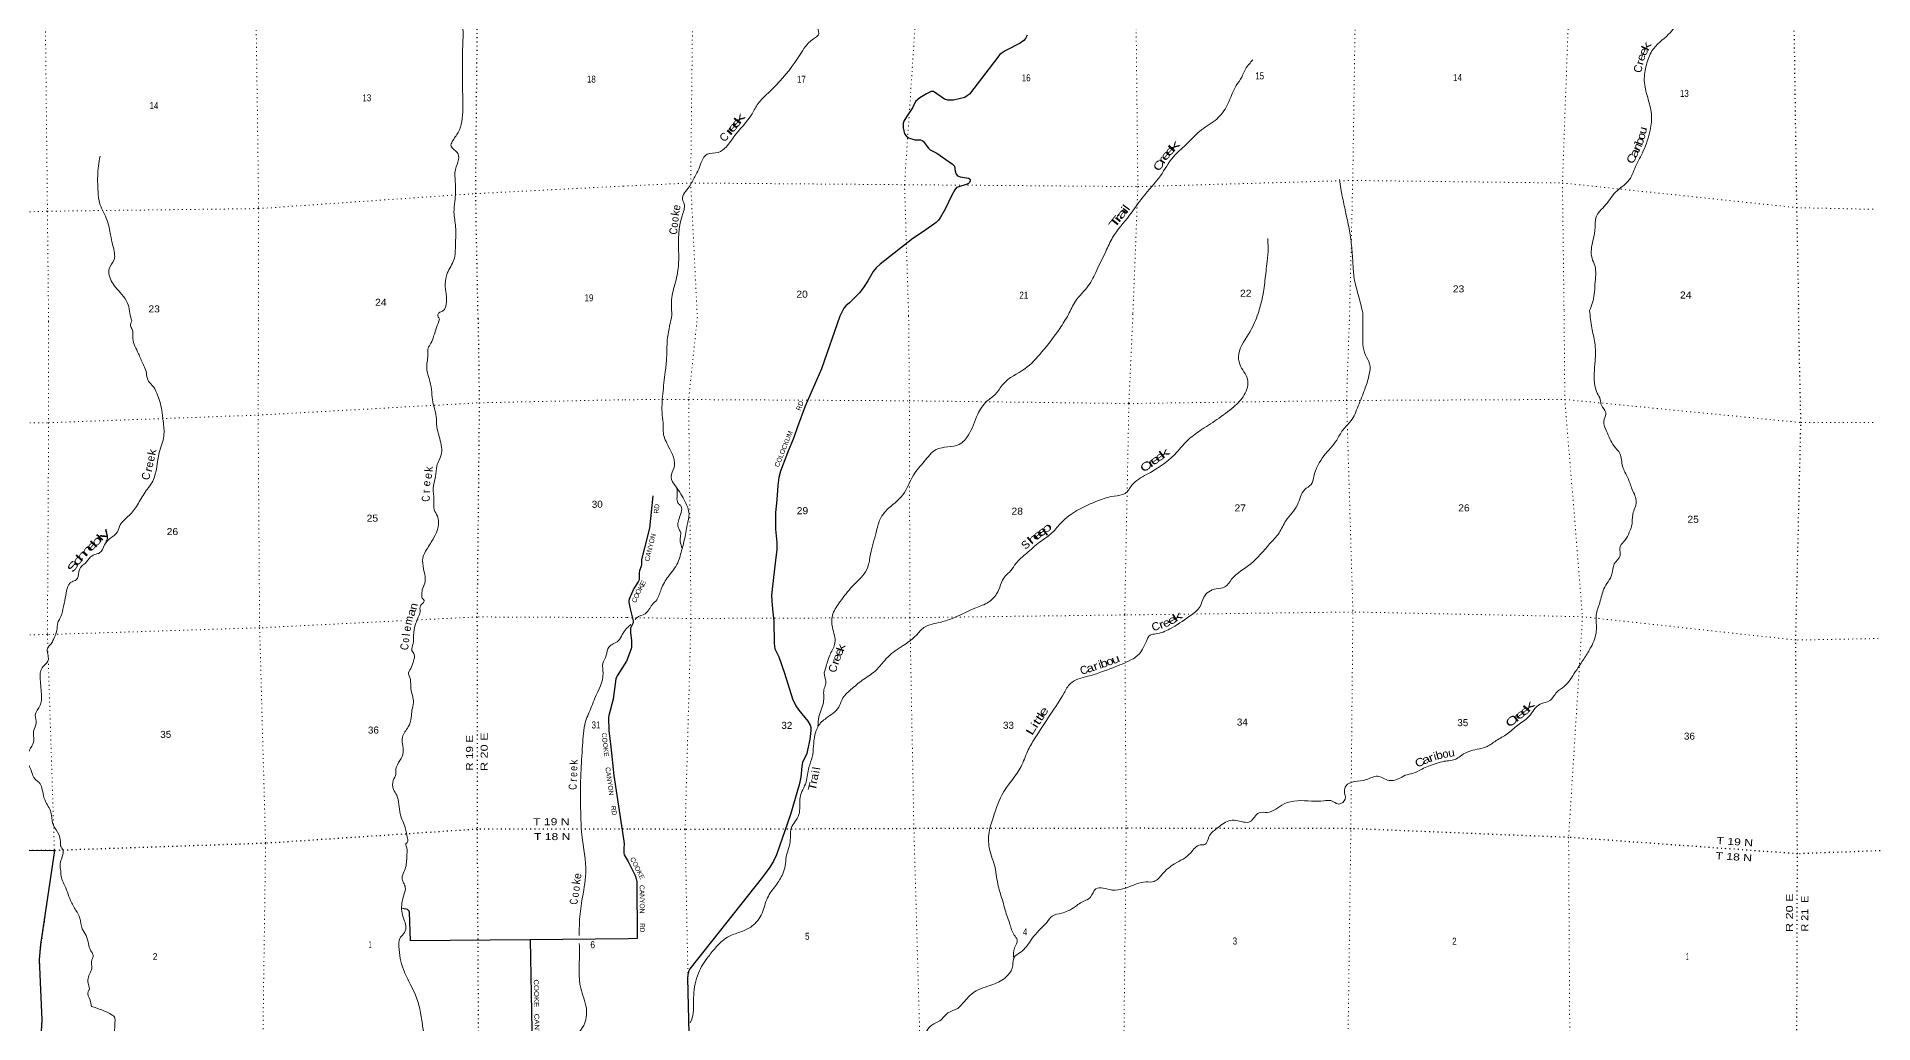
# Model space of a CAD drawing. Header units: feet. Extents: x -8 to 250644, y -192250 to 1368.
# Drawn here: x 141658 to 187549, y -154592 to -129947 of the extents above; entities that cross this region are included whole.
import ezdxf
from ezdxf.enums import TextEntityAlignment as Align

# ---------------------------------------------------------------- set-up
doc = ezdxf.new("R2010")
doc.units = ezdxf.units.FT
doc.header["$LTSCALE"] = 70
doc.linetypes.add('DOTTED', pattern=[1.5, 0.3, -1.2])
for name, color, linetype, lineweight in [('29', 7, 'Continuous', 25), ('39', 7, 'Continuous', 13), ('6', 7, 'DOTTED', 25), ('7', 7, 'DOTTED', 13)]:
    doc.layers.add(name, color=color, linetype=linetype, lineweight=lineweight)
doc.layers.add('30', color=7, linetype='Continuous')
doc.layers.add('41', color=7, linetype='Continuous')

msp = doc.modelspace()

# ---------------------------------------------------------------- linework, layer by layer
at = {"layer": '29'}
for points in [[(166406.45, -129905.23), (166367.53, -129994.25), (166323.05, -130044.32), (166229.46, -130107.03), (165856, -130300.25), (165778.15, -130350.32), (165724.43, -130394.02), (165561.46, -130598.15), (164963.48, -131378.11), (164919.11, -131418.53), (164849.61, -131463.04), (164709.83, -131502.53), (164566.04, -131529.8), (164427.04, -131529.8), (164339.17, -131503.22), (164065.46, -131316.33), (164010.02, -131312.82), (163891.52, -131373.86), (163720.9, -131474.17), (163670.85, -131513.11), (163620.29, -131566.72), (163545.17, -131721.98), (163388.38, -131950.18), (163328.9, -132052.78), (163309.44, -132102.85), (163305.99, -132220.03), (163342.81, -132375.47), (163378.94, -132425.54), (163440.1, -132470.05), (163596.47, -132519.32), (163740.35, -132525.68), (163779.27, -132536.81), (163805.09, -132557.99), (163938.48, -132733.84), (163985, -132776.05), (164145.63, -132852.89), (164459.61, -133069.63)], [(166406.45, -129905.23), (166367.53, -129994.25), (166323.05, -130044.32), (166229.46, -130107.03), (165856, -130300.25), (165778.15, -130350.32), (165724.43, -130394.02), (165561.46, -130598.15), (164963.48, -131378.11), (164919.11, -131418.53), (164849.61, -131463.04), (164709.83, -131502.53), (164566.04, -131529.8), (164427.04, -131529.8), (164339.17, -131503.22), (164065.46, -131316.33), (164010.02, -131312.82), (163891.52, -131373.86), (163720.9, -131474.17), (163670.85, -131513.11), (163620.29, -131566.72), (163545.17, -131721.98), (163388.38, -131950.18), (163328.9, -132052.78), (163309.44, -132102.85), (163305.99, -132220.03), (163342.81, -132375.47), (163378.94, -132425.54), (163440.1, -132470.05), (163596.47, -132519.32), (163740.35, -132525.68), (163779.27, -132536.81), (163805.09, -132557.99), (163938.48, -132733.84), (163985, -132776.05), (164145.63, -132852.89), (164459.61, -133069.63)], [(164459.61, -133069.63), (164542.41, -133129.34), (164590.56, -133179.19), (164611.42, -133305.62), (164628.59, -133376.92), (164662.26, -133419.79), (164728.68, -133449.25), (164788.74, -133459.05), (164941.18, -133484.07), (164962.2, -133496.54), (164978.88, -133510.45), (164985.65, -133544.02), (164964.98, -133588.34), (164942.74, -133610.59), (164908.07, -133628.98), (164675.85, -133702.39), (164644.17, -133717.3), (164598.01, -133771.94), (164521.16, -133903.06), (164361.16, -134253.85), (164232.44, -134472.96), (164187.96, -134528.59), (164134.92, -134585.03), (163817.82, -134810.37), (163548.47, -134985.13), (162733.98, -135630.19), (162632.51, -135722), (162560.08, -135810.13), (162425.36, -136044.19), (162318.36, -136214.38), (162220.93, -136341.05), (161964.15, -136598.11), (161879.11, -136667.81), (161826.76, -136729.71), (161726.17, -136930.39)], [(164459.61, -133069.63), (164542.41, -133129.34), (164590.56, -133179.19), (164611.42, -133305.62), (164628.59, -133376.92), (164662.26, -133419.79), (164728.68, -133449.25), (164788.74, -133459.05), (164941.18, -133484.07), (164962.2, -133496.54), (164978.88, -133510.45), (164985.65, -133544.02), (164964.98, -133588.34), (164942.74, -133610.59), (164908.07, -133628.98), (164675.85, -133702.39), (164644.17, -133717.3), (164598.01, -133771.94), (164521.16, -133903.06), (164361.16, -134253.85), (164232.44, -134472.96), (164187.96, -134528.59), (164134.92, -134585.03), (163817.82, -134810.37), (163548.47, -134985.13), (162733.98, -135630.19), (162632.51, -135722), (162560.08, -135810.13), (162425.36, -136044.19), (162318.36, -136214.38), (162220.93, -136341.05), (161964.15, -136598.11), (161879.11, -136667.81), (161826.76, -136729.71), (161726.17, -136930.39)], [(161726.17, -136930.39), (161267.49, -138241.85), (160859.04, -139180.27), (160667.02, -139695.59), (160574.04, -139959.26), (160415.5, -140343.83), (160243.26, -140800.79), (160205.04, -140959.4), (160172.68, -141156.7), (160152.19, -141520.34), (160115.45, -141829.84), (160117.51, -142091.61), (160115.22, -142251.59), (160150.65, -142582.75), (160148.77, -142760.94), (160108.76, -143095.13), (160043.12, -143673.93), (160022.05, -143901), (160026.87, -144037.03), (160043.54, -144250.32), (160076.83, -144549.35), (160083.15, -145106.7), (160099.74, -145238.06), (160200.68, -145440.27), (160344.52, -145845.06), (160543.4, -146486.48), (160627.03, -146664.28), (160700.75, -146772.69), (160922.09, -147042.44), (160983.36, -147145.94), (160998.98, -147201.01), (161001.14, -147274.91), (160974.06, -147500.01), (160920.85, -147771.48), (160897.45, -147849.94), (160795.82, -148077.99), (160776.67, -148165.99), (160747.8, -148443.32), (160712.57, -148634.33), (160495.49, -149378.76), (160139.38, -150387.14), (160064.4, -150542.61), (159976.5, -150689.4), (159793.38, -150941.58), (157979.27, -153232.3), (157956.1, -153282.45), (157934.22, -153338.74), (157927.96, -153391.91), (157922.2, -153465.62), (158217.33, -165914.72)], [(157050.43, -141416.29), (156966.06, -142222.07), (156840.68, -142719.25), (156774.59, -142975.62), (156769.43, -143015.11), (156772.56, -143131.78), (156764.95, -143173.71), (156717.84, -143294.03), (156708.51, -143342.96), (156709.73, -143496.84), (156702.27, -143527.67), (156685.41, -143565.79), (156578.11, -143733.83), (156465.5, -143998.79), (156455.37, -144037.32), (156453.25, -144076.46), (156484.86, -144240.67), (156561.76, -144535.22), (156563.79, -144567.67), (156560.32, -144593.03), (156505.32, -144704.05), (156498.94, -144719.78), (156493.86, -144761.35), (156494.56, -144834.63), (156520.55, -145039.04), (156516.03, -145193.63), (156508.05, -145242.01), (156398.19, -145543.25)], [(156398.19, -145543.25), (156161.07, -145913.33), (156145.41, -145946.63), (156130.78, -145986.7), (156062.39, -146498.98), (155953.58, -146904.5), (155945.77, -146961.42), (155956.82, -147277.4), (156002.2, -147683.25), (156074.66, -148407.02), (156326.3, -150042.17), (156334.33, -150117.97), (156328.89, -150222.16), (156325.27, -150338.18), (156339.22, -150385.34), (156432.63, -150550.59)], [(126117.35, -148986.64), (130238.97, -148950.83), (130323.93, -148943.45), (130620.12, -148902.36), (130649.09, -148906.75), (130676.5, -148924.38), (130800.73, -149025.7), (131099.87, -149272.62), (131148.3, -149304.43), (131362.61, -149411.66), (131391.05, -149443.52), (131411.6, -149491.51), (131439.27, -149587.39), (131597.57, -150226.14), (131605.6, -150240.8), (131632.81, -150265.32), (131668.05, -150281.97), (131702.31, -150291.77), (131749.94, -150294.28), (133455.86, -150268.74), (135148.24, -150238.39), (136739.81, -150242.32), (142099.09, -150276.85)], [(142099.09, -150276.85), (141753.28, -152624.43), (141718.03, -152996.64), (141782.65, -154503.07), (141727.83, -155486.47), (141899.05, -160872.66), (141796.41, -166360.89)], [(156432.63, -150550.59), (156608.85, -150900.44), (156639.84, -150981.44), (156652.38, -151054.47), (156660.11, -152474.11), (156445.9, -152479.32)], [(156445.9, -152479.32), (153981.79, -152506.87), (150996.58, -152535.82), (150974.2, -151817.87), (150963.41, -151789.32), (150951.67, -151775.61), (150941.88, -151763.86), (150921.93, -151754.06), (150793.71, -151728.52)], [(153991.8, -152506.77), (154036.7, -155206.79), (154080.37, -160578.87), (154132.18, -165988.78)]]:
    msp.add_lwpolyline(points, dxfattribs=at)
at = {"layer": '39'}
for points in [[(175460.76, -109244.65), (175468.59, -109434.59), (175436.18, -109618.26), (175479.28, -109704.45), (175702.8, -109925.8), (175880.38, -110181.88), (175918.21, -110552.19), (175834.19, -111014.41), (175790.77, -111512.48), (175817.39, -111971.56), (175862.88, -112507.01), (175641.23, -112888.02), (175144.59, -113545.84), (174886.38, -114098.48), (174789.88, -114518.51), (174645.32, -115168.71), (174497.48, -115690.01), (174303.19, -116193.64), (174032.31, -116478.46), (173800.34, -116833.39), (173563.97, -117355.58), (173331.29, -117637.99), (172755.32, -118002.47), (172366.88, -118201.85), (172184.53, -118485.76), (171888.9, -118710.39), (171472.22, -118901.99), (170839.02, -119176.39), (170290.07, -119423.74), (169398.65, -119632.27), (168794.88, -119624.31), (168258.85, -119752.66), (167873.94, -119901.64), (167641.55, -120006.75), (167500.95, -120034.38), (167180.34, -120172.62), (166642.38, -120309.05), (166172.11, -120577.76), (165810.72, -121073.03), (165464.38, -121666.86), (165406.69, -122146.94), (165426.32, -122507.37), (165431.7, -122851.83), (165427.22, -123422.03), (165366.28, -123775.22), (165317.43, -124130.3), (165305.42, -124341.97), (165031.67, -124951.17), (164658.32, -125664.14), (164420.41, -126029.21), (164025.66, -126405.95), (163758.39, -126648.41), (163115.42, -127158.63), (163061.6, -127211.56), (163001.28, -127421.7), (162720.86, -127761.01), (162428.14, -128076.26), (162244.35, -128213.12), (162005.75, -128507.68), (161769.78, -128864.67), (161605.36, -129130.26), (161428.87, -129190.49), (161345.87, -129346.46), (161226.59, -129494.75), (161247.52, -129577.14), (161182.06, -129674.51), (161198, -129863.73), (161042.55, -130018.43), (160734.29, -130390.25), (160136.09, -131157.89), (159934.76, -131353.35), (159683.78, -131615.8), (159533.36, -131873.2), (159058.27, -132470.35), (158683.54, -132836.81), (158412.32, -132881.88), (158273.17, -133056.56), (158198.64, -133254.76), (158099.87, -133443.13), (157963.47, -133694.34), (157795.52, -134010.34), (157834.87, -134124.77), (157785.5, -134425.47), (157697.57, -135310.81), (157687.6, -135731.98), (157587.49, -136194.36), (157515.35, -136624.01), (157519.92, -136713.12), (157523.33, -136961.43)], [(152260.41, -116219.09), (152213.14, -116598.58), (152054.68, -117042.98), (151867.98, -117481.51), (151770.68, -117713.91), (151714.47, -118077.01), (151585.87, -118462.77), (151335.84, -118758.65), (151136.15, -119048.15), (150835.94, -119374.6), (150647.07, -119786.95), (150549.54, -120642.04), (150520.75, -121206.47), (150492.44, -121519.01), (150542.75, -121841.11), (150668.31, -122277.56), (150793.62, -122673.71), (150783.06, -122923.66), (150767.62, -123034.6), (150768.81, -123230.06), (150752.12, -123465.95), (150775.73, -124034.07), (150716.1, -124167.47), (150758.93, -124251.82), (150824.5, -124432.75), (150695.25, -124711.7), (150624.42, -124990.27), (150612.26, -125308.75), (150651.59, -125479.77), (150632.63, -125675.37), (150754.45, -125829.73), (150824.72, -126119.44), (150966.54, -126249.48), (151009.88, -126418.47), (151165.64, -126522.21), (151210.97, -126687.16), (151287.99, -127093.71), (151369.07, -127175.79), (151432.93, -127405.09), (151581.71, -127686.22), (151748.01, -127866.48), (151894.4, -128085.15), (151997.75, -128513.69), (152090.53, -128861.7), (152248.97, -129404.74), (152301, -129676.44), (152298.51, -130258.84), (152298.6, -130933.92), (152300.96, -131320.81), (152303.61, -131756.07), (152188.31, -132339.23), (152042.61, -132563.88), (152011.11, -132685), (152167.16, -132835.1), (152198.46, -133012.22), (152121.42, -133262.62), (152119.58, -133621.33), (152104.12, -134060.74), (152083.59, -134326.88), (152126.13, -134695.37), (152120.8, -135142.78), (152082.81, -135519.87), (151917.62, -135851.46), (151864.9, -136125.87), (151888.14, -136633.54), (151816.55, -136787.17), (151730.19, -136832.08), (151680.16, -136886.82), (151723.18, -137003.35)], [(180461, -136790.24), (180577.85, -136381.44), (180593.51, -136131.45), (180590.95, -135664.07), (180520.73, -135479.44), (180546.44, -135021.84), (180599.7, -134707.01), (180617.52, -134471.11), (180857.87, -134150.34), (181146.15, -133792.82), (181419.56, -133560.36), (181609.12, -133189.74), (181802.5, -132798.94), (181972.53, -132283.46), (182004.78, -131878.18), (181912.23, -131468.13), (181827.57, -131041.88), (181880.04, -130646.46), (182019.53, -130300.53), (182434.03, -129885.32), (182662.01, -129534.46), (182697.58, -129262.11), (182739.88, -128854.71), (182724.28, -128494.24), (182572.84, -127824.89), (182480.09, -127394.69), (182459.74, -127165.23), (182372.75, -126912.26), (182439.9, -126577.14), (182463.97, -126363.34)], [(167439.32, -136889.21), (167614.28, -136553.67), (167934.52, -136171.65), (168144.02, -135782.7), (168372.81, -135308.93), (168542.5, -134964.71), (168963.66, -134408.4), (169297.28, -133953.71), (169736.79, -133421.39), (170060.15, -132946.66), (170377.12, -132641.23), (170713.97, -132311.42), (171101.68, -132037.51), (171378.19, -131710.33), (171630.44, -131165.81), (171767.22, -130954.89), (171859.86, -130756.51), (171955.22, -130630.63), (172042.73, -130524.97)], [(144034.43, -137047.96), (143986.03, -136853.53), (143942.43, -136642.23), (143657.93, -136241.09), (143468.53, -135905.83), (143467.55, -135746.63), (143589.07, -135520.12), (143560.72, -135167.66), (143502.67, -134898.01), (143417.85, -134533.83), (143238.07, -134125.95), (143189.79, -133807.88), (143181.47, -133435.13), (143202.03, -133173.02), (143240.85, -132930.94)], [(174795.94, -136841.73), (174669.53, -136360.98), (174570.73, -135928.83), (174545.18, -135580.55), (174510.88, -135159.83), (174450.44, -134741.39), (174361.82, -134321.22), (174279.48, -133927.18), (174243.52, -133748.24), (174209.02, -133512.87)], [(172179.12, -136860.13), (172278.21, -136494.12), (172348.2, -136038.08), (172401.92, -135564.08), (172426.76, -135223.35), (172416.38, -134985.72)], [(144034.43, -137047.96), (144002.28, -137168.98), (144041.26, -137259.37), (144059.02, -137484.95), (144200.95, -137864.78), (144313.8, -138127.93), (144385.56, -138286.6), (144431.59, -138516), (144537.45, -138648.21), (144657.95, -138852.87), (144782.05, -139277.16), (144816.28, -139548.97), (144833.09, -139923.69), (144721.02, -140331.63), (144558.7, -141046.28), (144339.08, -141366.36), (144149.67, -141680.16), (143937.65, -141935.69), (143745.46, -142142.7), (143672.06, -142316.57), (143511.72, -142464.9), (143353.6, -142639.41), (143225.95, -142843.92), (143141.42, -142872.77), (143004.74, -142944.34), (142864.68, -143106.62), (142776.44, -143179.84), (142708.85, -143319.4), (142645.68, -143513.35), (142541.12, -143562.51), (142372.51, -143962.81), (142312.03, -144249.44), (142237.05, -144483.79), (142185.27, -144578.9), (142162.51, -144780.6), (142073.32, -145002.96), (142017.63, -145114.22), (141931.62, -145217.65), (141941.91, -145525.92), (141886.04, -145613), (141793.95, -145712.44), (141745.6, -146003.01), (141776.78, -146411.88), (141744.19, -146649.94), (141622.9, -146896.72), (141646.52, -147096.06), (141587.24, -147269.82), (141577.27, -147566.15), (141475.81, -147766.43), (141426.26, -147889.74), (141448.04, -148113.28), (141526.05, -148300.11), (141616.23, -148496.93), (141717.69, -148578.8), (141787.3, -148719.34), (141824.91, -148900.44), (141903.04, -149103.4), (141984.77, -149247.88), (142024.17, -149396.72), (142074.37, -149644.22), (142209.21, -149879), (142248.76, -150047.99), (142255.59, -150156.76), (142314.93, -150273.2), (142274.15, -150493.18), (142240.91, -150640.55), (142258.07, -150783.51), (142275.46, -150956.7), (142339.08, -151107.36), (142505.5, -151525.29), (142636.41, -151774.21), (142734.62, -151964.92), (142797.05, -152230.47), (142891.09, -152403.08), (142951.1, -152612.22), (143000.6, -152763), (143053.69, -152851.27), (143066.38, -152931.79), (143032.63, -153008.62), (143032.13, -153220.24), (142972.65, -153365.79), (142958.66, -153664.16), (142973.31, -153738.62), (142941.47, -153799.32), (142989.42, -154014.59), (143022.82, -154171.54)], [(151723.18, -137003.35), (151648.9, -137214.08), (151575.8, -137430.27), (151508.47, -137606.11), (151436.73, -137729.59), (151429.58, -137858.62), (151418.68, -138025.98), (151401.72, -138193.38), (151464.34, -138485.12), (151522.83, -138762.8), (151546.86, -139018.56), (151638.6, -139433.02), (151656.57, -139686.82), (151712.81, -139934.28), (151772.31, -140353.02), (151710.99, -140522.77), (151655.57, -140672.32), (151625.19, -140936.55), (151560.73, -141231.28), (151582.81, -141497.13), (151590.79, -141765.11), (151668.58, -141921.72), (151583.68, -142460.45), (151404.18, -142749.99), (151308.88, -142964.33), (151325.05, -143248.37), (151353.8, -143600.83), (151292.45, -143766.55), (151279.26, -143895.63), (151304.14, -143990.16), (151338.72, -144028.2), (151306.94, -144098.97), (151244.85, -144161.91), (151237.85, -144311.1), (151192.45, -144450.5), (151130.99, -144600.1), (151072.69, -144910.9), (151061.98, -145104.45), (151035.02, -145284.01), (151090.16, -145376.3), (151069.24, -145553.81), (151001.91, -145729.65), (150948.45, -145871.12), (150981.34, -145955.52), (151003.07, -146173.01), (151045.1, -146406.47), (151072.57, -146579.58), (151033.6, -146771.33), (151016.76, -146954.85), (150941.78, -147189.19), (150794.31, -147444.23), (150793.53, -147615.54), (150817.21, -147822.94), (150731.95, -148031.16), (150632.57, -148239.49), (150631.5, -148370.49), (150568.04, -148524.14), (150575.73, -148751.81), (150653.43, -148896.32), (150739.5, -149363.23), (150867.09, -149712.93), (150921.43, -149974.51), (150926.07, -150059.12), (150884.1, -150113.85), (150907.05, -150220.49), (150908.14, -150371.63), (150876.19, -150698.35), (150791.6, -150999.27), (150822.47, -151083.68), (150867.66, -151196.2), (150822.84, -151416.21), (150778.04, -151640.25), (150785.54, -151841.72), (150851.53, -152040.74), (150884.92, -152195.67), (150821.55, -152361.4), (150731.58, -152474.94), (150706.82, -152678.67), (150819.84, -153246.14), (151000.15, -153631.72), (151112.81, -153868.68), (151293.72, -154619.03), (151325.2, -154788.08), (151439.73, -155004.87), (151475.68, -155234.34), (151594.71, -155515.59), (151727.37, -156008.34), (151775.4, -156235.71), (151680.08, -156446.02), (151566.31, -156618.18), (151513.03, -156783.84), (151410.18, -157070.79), (151266.51, -157291.54), (151034.72, -157603.65), (150849.81, -157981.91), (150778.6, -158179.95), (150700.74, -158293.39)], [(157523.33, -136961.43), (157414.16, -137531.22), (157397.02, -137964.6), (157364.05, -138315.72), (157301.02, -138868.86), (157288.05, -139404.87), (157311.38, -139652.13), (157315.47, -139847.42), (157447.66, -140189.15), (157585.66, -140712.04), (157509.84, -140943.18), (157627.87, -141186.51), (157861.68, -141566.47), (157958.64, -141862.59), (157914.02, -142139.43), (157839.39, -142523.61), (157747.87, -142871.89), (157675.79, -143088.86), (157440.94, -143429.97), (157262.03, -143745.77), (157150.64, -144011.87), (157036.35, -144139.06), (156859.53, -144362.18), (156649.86, -144461.08), (156608, -144505.64)], [(172179.12, -136860.13), (171977.47, -137312.95), (171696.66, -137866.46), (171718.31, -138129.87), (171913.7, -138504.57), (171831.18, -138896.97), (171569.11, -139190.29), (171148.31, -139511), (170728.6, -139787.37), (170405.18, -140039.63), (170093.74, -140382.29), (169392.39, -140883.9), (169022.9, -141151.2), (168855.78, -141355.99), (168576.9, -141424.07), (168192.03, -141534.58), (167648.77, -141785.26), (167263.75, -142081.07), (167035.11, -142333.43), (166715.51, -142575.55), (166394.57, -142849.92), (166123.69, -143107.17), (165998.31, -143282.92), (165858.1, -143424.73), (165641.49, -143866.17), (165438.17, -144075.73), (165124.44, -144212.99), (164571.1, -144463.87), (164254.68, -144568.97), (163826.01, -144706.55), (163634.49, -144901.76), (163352.85, -145127), (162973.33, -145396.52), (162805.66, -145575.14), (162604.57, -145794.72), (162284.72, -146024.76), (162001.23, -146258.09), (161780.49, -146502.23), (161697.86, -146697.26), (161384.94, -146969.45), (161181.54, -147174.98), (161103.36, -147390.06), (161066.89, -147670.76), (161036.26, -147941.26), (160953.01, -148202.77), (160881.99, -148566.74), (160732.78, -148952.44), (160714.33, -149323.41), (160629.86, -149526.53), (160526.1, -149675.66), (160483.72, -150059.19), (160386.75, -150435.78), (160363.21, -150659.82), (160300.87, -150860.48), (160125.4, -151148.02), (159918.14, -151458.35), (159780.98, -151841.79), (159529.67, -152167.12), (159268.31, -152301.32), (158966.25, -152418.21), (158644.97, -152676.47), (158440.52, -152928.34), (158190.99, -153338.23), (158073.62, -153896.5), (158060.56, -154331.8), (157989.02, -154574.94), (157985.94, -154579.57)], [(167439.32, -136889.21), (167222.7, -137233.97), (166767.28, -137827.28), (166350.43, -138240.55), (165803.91, -138624.22), (165615.54, -138873.76), (165401.51, -139053.31), (165170.4, -139380.25), (164941.24, -139896.47), (164710.21, -140130.75), (164134.1, -140257.22), (163833.91, -140559.37), (163564.75, -140899.15), (163302.79, -141389.85), (162893.46, -141776.79), (162727.02, -142013.8), (162634.87, -142331.87), (162490.87, -142870.54), (162421.11, -143198.23), (162294.56, -143414.29), (162034, -143683.41), (161737.26, -144053.97), (161554.15, -144361.8), (161541.25, -144708.49), (161603.73, -145091.92), (161488.39, -145362.13), (161381.97, -145672.44), (161338.27, -145896.89), (161376.88, -146103.56), (161337.12, -146227.22), (161321.4, -146535.7), (161200.83, -146940.96), (161179.49, -147174.55)], [(174795.94, -136841.73), (174791.36, -137348.63), (174861.46, -137903.1), (174962.69, -138114.55), (174946.8, -138414.97), (174841.05, -138757.49), (174678.31, -139171.66), (174494.58, -139545.97), (174291.64, -139773.65), (174141.61, -140024.42), (173823.16, -140417.57), (173569.77, -140932.27), (173499.36, -141133.09), (173342.69, -141259.12), (173159.17, -141643.5), (172871.04, -142040.06), (172699.94, -142343.63), (172465.72, -142618.26), (171998.15, -143113.12), (171516.26, -143501.53), (171348.84, -143692.23), (171125.98, -143739.03), (170817.84, -143950.71), (170725.81, -144178.15), (170462.78, -144425.17), (169975.33, -144741.18), (169618.98, -144865.21), (169478.51, -144898.26), (169384.79, -145045.18), (169166.45, -145404.08), (169013.35, -145507.88), (168545.71, -145710.7), (167923.04, -145924.71), (167487.19, -146104.74), (167328.81, -146341.58), (166987.06, -146874.17), (166590.56, -147488.44), (166415.64, -147802.16), (166254.16, -148180.05), (165825.58, -148803.02), (165554.94, -149457.04), (165446.72, -149874.13), (165468.59, -150244.28), (165603.27, -150704.8), (165683.47, -151164.4), (165796.22, -151540.77), (165857.43, -151767.12), (165975.76, -152121.22), (166084.26, -152390.93), (166155.24, -152506.31), (166088.95, -152711.08), (166069.56, -152970.97)], [(180461, -136790.24), (180513.8, -137220.7), (180590.18, -137593.78), (180597.73, -138050.83), (180594.56, -138669.22), (180650.76, -138849.35), (180726.79, -139012.96), (180755.99, -139155.37), (180862.5, -139330.46), (180814.82, -139557), (180884.51, -139803.33), (181073.73, -140172.1), (181216.82, -140360.54), (181286.14, -140685.42), (181415.05, -140966.8), (181525.98, -141256.6), (181627.34, -141570.76), (181540.9, -141872.61), (181511.03, -142179.36), (181451.62, -142327.59), (181342.92, -142529.19), (181228.83, -142666.44), (181219.18, -142783.45), (181223.77, -142906.22), (181076.98, -143118.66), (181019.72, -143369.56), (180922.94, -143562.86), (180819.77, -143740.18), (180715.99, -144080.65), (180627.79, -144394.62), (180628.21, -144799.44), (180497.26, -145190.81), (180335.61, -145463.97), (180247.72, -145600.7), (180100.97, -145815.15), (179826.28, -146179.22), (179641.72, -146321.93), (179466.62, -146530.91), (179224.45, -146618.39), (178936.65, -146934.39), (178666.77, -147143.27), (178401.17, -147364.16), (178128.39, -147530.81), (177897.56, -147678.48), (177646.94, -147748.01), (177266.82, -147892.66), (177135.67, -147985.95), (176824.42, -148048.64), (176622.6, -148104.48), (176431.69, -148169.38), (176273.08, -148242.52), (176050.27, -148348.3), (175853.7, -148398.61), (175676.11, -148488.81), (175449.01, -148525.63), (175160.5, -148422.71), (174877.92, -148506.98), (174371.1, -148668.3), (174333.49, -148797.96), (174353.7, -148992.92), (174190.9, -149115.04), (173993.52, -149030.42), (173818.23, -149038), (173513.82, -149042.15), (172825.66, -149114.49), (172406.57, -149324.38), (172201.09, -149334.58), (171979.8, -149552.55), (171620.28, -149525.59), (171447.09, -149537.15), (171138.58, -149730.71), (170949.24, -149933.94), (170842.38, -150127.44), (170731.64, -150135.73), (170493.76, -150331.88), (170301.48, -150490.86), (170092.19, -150607.88), (169783.01, -150865.91), (169579.18, -151051.3), (169377.78, -151063.43), (169140.85, -151112.54), (168532.99, -151263.82), (168306.09, -151214.03), (168123.03, -151235.86), (167990.18, -151439.96), (167741.13, -151583.98), (167612, -151677.22), (167422.74, -151787.8), (167266.61, -151843.33), (167028.17, -151916.64), (166906.32, -152068.15)], [(157655.56, -141231.98), (157658.92, -141417.5), (157665.82, -141554.32), (157705.55, -141621.99), (157759.14, -141677.3), (157760.46, -141836.39), (157701.56, -142008.78), (157678.14, -142142.19), (157712.88, -142260.31), (157748.79, -142338.14), (157735.62, -142479.39), (157737.22, -142555.89), (157786.63, -142729.11)], [(155212.83, -152398.93), (155220.58, -152062.2), (155280.11, -151527.86), (155378.97, -150839.31), (155282.11, -149891.76), (155248.26, -149119.89), (155254.5, -148347.82), (155295.23, -147657.57), (155374.46, -147053.13), (155522.97, -146678.33), (155606.14, -146467.89), (155809.58, -145848.8), (155804.4, -145608.81), (155889.57, -145398.36), (155952.72, -145194.02), (156190.51, -145038.78), (156287.98, -144884.26), (156390.21, -144734.88)], [(156507.14, -144620.62), (156476.39, -144651.91), (156390.21, -144734.88)], [(166906.32, -152068.15), (166525.84, -152484.71), (166234.47, -152822.93), (166081.79, -152946.87), (166045.73, -153151.02), (165925.73, -153391.12), (165599.5, -153605.17), (165131.36, -153783.83), (164838.38, -154045.55), (164670.63, -154220.15), (164423, -154335.94), (164227.41, -154529.22), (164023.99, -154638.07), (163808.88, -154958.64), (163526.85, -155453.77), (163312.41, -155709.88), (163005.11, -155961.82), (162773.62, -156173.95), (162632.41, -156364.12), (162509.92, -156485.44), (162295.05, -156721.41), (162277.14, -156925.19), (162295.76, -157140.32), (162143.49, -157572.41), (162053.01, -157777.66), (161876.4, -158010.85), (161839.77, -158380.17), (161780.12, -158612.99), (161682.55, -158961.39), (161469.54, -159189.27), (161437.14, -159471.9), (161517.46, -159744.19), (161467.67, -159870.07), (161222.6, -160011.99), (160976.57, -160204.28), (160942.69, -160319.77), (160850.24, -160527.08), (160604.85, -160846.25), (160481.72, -161322.05), (160336.6, -161421.67), (160349.65, -161755.74), (160407.52, -162304.42), (160450.89, -162641.91), (160404.98, -162953.01), (160361.17, -163364.77), (160216.65, -163589.25), (159887.42, -164141.73), (159830.32, -164304.02), (159752.86, -164553.32), (159629.3, -164815.64), (159475, -165151.09), (159326.09, -165262.86), (159078.39, -165567.98), (158995.52, -165839.47)], [(154531.08, -158222.12), (154510.06, -158024.21), (154604.06, -157569.7), (154616.75, -157295.62), (154679.99, -157109.28), (154612.73, -156475.6), (154704.35, -156353.11), (154689.87, -156263.18), (154810.84, -155994.54), (154967.35, -155613.71), (155060.82, -155461.21), (155056.54, -154997.21), (155243.87, -154770.22), (155391.52, -154219.43), (155250.72, -153714.13), (155220.54, -152872.24), (155215.51, -152596.43)], [(143022.82, -154171.54), (143546.9, -154387.25), (143601.72, -154435.21), (143614.36, -154509.68), (143588.5, -154851.77)]]:
    msp.add_spline(points, degree=3, dxfattribs=at)
at = {"layer": '6'}
for points in [[(185409.4, -90929.13), (185439.98, -91791.73), (185452.85, -97013.14), (185372.69, -102189.7), (185541.09, -107472.51), (185518.73, -112797.56), (185484.58, -118150.94), (185547.34, -123537.58), (185553.07, -128854.29), (185631.61, -134208.53), (185680.48, -136747.33)], [(152686.31, -136992.91), (152626.76, -133867.83), (152676.83, -128537.37), (152666.81, -123263.75), (152635.8, -118512.19)], [(185500.15, -182553.18), (185521.45, -182001.42), (185600, -176702.76), (185642.48, -171414.9), (185534.58, -166168.36), (185579.74, -160815.99), (185637.89, -155602.34), (185653.08, -150359.34), (185611.77, -145018.8), (185739.95, -139586.2), (185680.48, -136747.33)], [(152686.31, -136992.91), (152715.51, -139092.37), (152659.11, -144441.45), (152662.9, -149745.74), (152692.07, -155213.08), (152787.57, -160645.65), (152836.74, -164851.98)], [(156427.07, -149743.51), (152662.9, -149745.74), (147375.56, -150097.99), (142099.09, -150276.85), (136742.4, -150242.68), (135757.79, -150231.97), (131418.66, -150300.98), (126143.38, -150364.95), (125143.91, -150377.58)], [(187718.25, -150283.58), (185653.08, -150359.34), (179935.51, -149949.41), (174494.2, -149731.26), (168881.82, -149722.02), (163576.35, -149730.73), (157859.7, -149749.78), (156427.07, -149743.51)]]:
    msp.add_lwpolyline(points, dxfattribs=at)
at = {"layer": '7'}
for points in [[(180110.66, -97519.52), (180074.48, -102207.36), (179977.41, -107506.98), (180102.37, -112874.85), (179987.85, -118241.14), (179998.07, -122987.64), (179975.43, -128284.49), (179781.95, -133601.21), (179821.46, -136794.45)], [(158145.29, -118340.56), (158099.68, -122934.51), (158059, -128237.59), (157998.79, -133601.3), (158165.4, -136955.44)], [(163757.53, -118333.8), (163625.27, -122914.54), (163697.99, -128291), (163341.86, -133643.62), (163444.73, -136918.09)], [(169061.93, -118330.18), (169120.1, -122836.45), (169114.84, -128264.07), (169171.96, -133691.06), (169049.37, -136877.1)], [(174486.51, -118270.94), (174586.54, -122941.98), (174623.86, -128195.91), (174541.29, -133537.69), (174464.11, -136836.19)], [(141901.26, -118428.65), (141795.15, -123819.94), (141869.57, -129083.06), (141925.62, -134306), (141953.74, -137062.47)], [(147268.54, -118471.43), (147131.12, -123685.59), (147133.61, -129045.92), (147203.54, -134232.49), (147203.01, -137029.07)], [(156316.58, -133679.09), (157998.79, -133601.3), (163341.86, -133643.62), (169171.96, -133691.06), (174541.29, -133537.69), (179781.95, -133601.21), (185631.69, -134216.59), (187585.99, -134259.36)], [(125057.04, -134492.42), (126069.61, -134512.58), (131484.15, -134377.7), (136650.29, -134474.21), (141925.62, -134306), (147197.55, -134240.59), (152628.76, -133865.8), (156316.58, -133679.09)], [(141953.74, -137062.47), (141955.76, -139588.69), (141925.17, -144881.14), (142099.09, -150276.85), (141718.03, -152996.64), (141794.09, -154671.83)], [(147203.01, -137029.07), (147189.8, -139400.07), (147227.96, -144714.18), (147375.56, -150097.99), (147302.97, -155441.15), (147321.93, -160890.42), (147305.19, -162362.02)], [(158165.4, -136955.44), (157947.29, -139010.86), (158007.42, -144479.93), (157859.7, -149749.78), (157961.81, -155136.61), (158087.89, -160437.12), (158217.33, -165914.72), (158218.99, -171327.59), (158281.48, -176812.69), (158319.22, -182272.14), (158129.08, -182762.85)], [(163518.96, -171246.63), (163418.49, -165874.88), (163423, -162914.07), (163569.91, -160204.15), (163724.9, -154992.56), (163576.35, -149730.73), (163476, -144459.86), (163463.33, -139042.2), (163444.73, -136918.09)], [(169049.37, -136877.1), (168947.88, -139110.43), (168842.75, -144391.5), (168881.82, -149722.02), (168822.81, -155086.75), (168923.11, -160355.6), (168995.42, -165828.45), (169075.32, -171278.99), (169149.75, -176765.79), (169329.33, -182227.99), (169342.59, -182679.07)], [(174827.65, -182640.2), (174821.55, -182105.24), (174562.88, -176688.53), (174711.59, -171273.65), (174542.16, -165881.32), (174420.1, -160536.37), (174420.46, -155259.43), (174494.2, -149731.26), (174545.53, -144288.14), (174387.07, -139034.56), (174464.11, -136836.19)], [(179821.46, -136794.45), (179841.41, -139008.73), (180283.82, -144435.82), (179935.51, -149949.41), (179967.54, -155328.41), (179817.05, -160658.73), (180005.24, -165887.54), (180348.41, -171294.48), (180308.13, -176687.03), (180204.13, -182022.46), (180229.16, -182596.69)], [(125086.66, -139733.95), (126157.54, -139742.88), (131376.94, -139714.83), (136654.15, -139638.75), (141955.76, -139588.69), (147189.8, -139400.07), (152715.51, -139092.37), (156353.27, -139014.52)], [(156353.27, -139014.52), (157947.29, -139010.86), (163463.33, -139042.2), (168947.88, -139110.43), (174387.07, -139034.56), (179841.41, -139008.73), (185739.95, -139586.2), (187629.93, -139582.8)], [(150774.71, -144536.08), (147227.96, -144714.18), (141925.17, -144881.14), (136587.48, -144963.72), (131296.22, -145013.7)], [(156390.72, -144458.77), (152659.11, -144441.45), (151156.24, -144516.92)], [(169965.23, -144377.1), (168842.75, -144391.5), (163476, -144459.86), (158007.42, -144479.93), (156390.72, -144458.77)], [(187674.49, -144981.48), (185611.77, -145018.8), (180283.82, -144435.82), (174544.14, -144318.38), (170206.51, -144374.01)]]:
    msp.add_lwpolyline(points, dxfattribs=at)

# ---------------------------------------------------------------- texts
at = {"layer": '30'}
for s, rotation, p in [('RD', 69.563, (160740.39, -139298.22)), ('COLOCKUM', 68.347, (160198.98, -140711.64)), ('CANYON', 277.717, (155866.89, -148202.82))]:
    msp.add_text(s, height=120, rotation=rotation, dxfattribs=at).set_placement(p)
for s, rotation, width, p in [('RD', 84.023, 0.85, (157205.6, -141745.01)), ('K', 59.44, 1.3, (156806.9, -143724.89)), ('E', 62.141, 1.3, (156859.43, -143623.31)), ('C', 67.974, 1.05, (156651.55, -144043.12)), ('O', 66.974, 1.05, (156701.36, -143937.48)), ('CANYON', 270.312, 0.95, (156725.43, -151493.41)), ('RD', 270.312, 0.8, (156729.2, -152207.23))]:
    msp.add_text(s, height=120, rotation=rotation, dxfattribs=dict(at, width=width)).set_placement(p, align=Align.CENTER)
for s, rotation, p in [('CANYON', 75.846, (157043.72, -142719.54)), ('O', 67.974, (156744.87, -143827.67)), ('COOKE', 296.734, (156614.41, -150747.32))]:
    msp.add_text(s, height=120, rotation=rotation, dxfattribs=at).set_placement(p, align=Align.CENTER)
for s, rotation, width, p in [('COOKE', 276.38, 0.95, (155773.56, -147343.87)), ('RD', 278.749, 0.9, (156003.27, -149168.64)), ('COOKE   CANYON   RD', 270.953, 1.2, (154078.29, -153497.76))]:
    msp.add_text(s, height=120, rotation=rotation, dxfattribs=dict(at, width=width)).set_placement(p)
at = {"layer": '41'}
for s, rotation, width, p in [('e', 66.397, 1.3, (181897.46, -130357.4)), ('k', 63.982, 1.55, (181968.22, -130227.64)), ('r', 74.648, 1.2, (181808.51, -130617.08)), ('e', 71.89, 1.15, (181839.05, -130492.48)), ('e', 50.195, 1.8, (159127.07, -132265.1)), ('e', 50.195, 1.8, (159211.27, -132161.78)), ('k', 51.534, 2, (159294.52, -132055.18)), ('r', 48.361, 2.1, (159047.83, -132365.12)), ('k', 46.611, 2.2, (170146.47, -132751.09)), ('i', 66.622, 1.1, (181763.96, -132686.49)), ('b', 70.383, 1.25, (181800.99, -132591.39)), ('o', 73.35, 1.1, (181844.02, -132457.75)), ('u', 75.556, 1.2, (181881.64, -132310.81)), ('C', 58.689, 1.35, (169775.88, -133215.05)), ('r', 58.689, 1.7, (169858.33, -133081.93)), ('e', 52.821, 1.7, (169943.63, -132968.6)), ('e', 48.526, 1.9, (170043.95, -132855.42)), ('C', 63.501, 1.25, (181596.1, -133036.54)), ('a', 63.843, 1.45, (181666.15, -132894.78)), ('r', 63.843, 1.55, (181729.02, -132767.09)), ('k', 80.97, 1.05, (157714.31, -134363.69)), ('o', 83.935, 0.85, (157695.15, -134518.74)), ('e', 80.381, 0.95, (157735.88, -134230.05)), ('T', 51.36, 1.95, (168677.53, -134638.19)), ('r', 51.36, 2, (168753.16, -134536.73)), ('a', 51.36, 1.85, (168843.64, -134426.99)), ('i', 51.36, 1.6, (168922.58, -134331.66)), ('l', 53.796, 1.45, (168965.97, -134269.8)), ('C', 83.935, 0.85, (157665.18, -134813.97)), ('o', 83.935, 0.85, (157680.02, -134661.09)), ('k', 78.21, 1.15, (144635.27, -140345.17)), ('e', 79.924, 0.95, (144601, -140500.5)), ('e', 35.514, 1.65, (169656.01, -140598.48)), ('e', 35.631, 1.65, (169774.56, -140512.63)), ('k', 35.631, 1.9, (169889.17, -140430.49)), ('C', 78.789, 0.95, (144485.66, -140943.52)), ('r', 74.145, 1.2, (144540.99, -140783.94)), ('e', 79.924, 0.95, (144565.83, -140651.44)), ('C', 35.514, 1.45, (169429.11, -140759.41)), ('r', 35.514, 1.85, (169557.49, -140671.09)), ('y', 48.56, 2.05, (143420.76, -142433.72)), ('e', 37.147, 1.7, (166827.62, -142390.24)), ('p', 37.146, 1.85, (166942.67, -142303.1)), ('n', 47.609, 2.05, (142975.59, -142845.64)), ('e', 48.202, 1.9, (143097.47, -142730.82)), ('b', 48.202, 2, (143216.47, -142621.3)), ('l', 48.294, 1.7, (143310.13, -142522.05)), ('h', 40.162, 1.9, (166613.05, -142557.34)), ('e', 40.162, 1.85, (166723.81, -142463.86)), ('S', 55.45, 1.65, (142644.42, -143232.96)), ('c', 49.378, 2.1, (142752.43, -143090.87)), ('h', 47.39, 2, (142858.17, -142972.15)), ('e', 22.403, 1.25, (169922.73, -144677.41)), ('e', 27.35, 1.4, (170071.62, -144602.01)), ('k', 32.253, 1.75, (170210.16, -144515.74)), ('C', 17.367, 1.05, (169647.74, -144771.25)), ('r', 18.853, 1.3, (169793.58, -144722.62)), ('e', 70.409, 1.2, (161740.05, -145490.1)), ('k', 72.826, 1.3, (161845.94, -145236.98)), ('e', 67.175, 1.25, (161791.68, -145358.67)), ('u', 21.201, 1.4, (168648.88, -145589.57)), ('r', 71.722, 1.3, (161700.62, -145600.44)), ('a', 18.802, 1.25, (168009.82, -145810.56)), ('r', 18.802, 1.3, (168150.51, -145764.37)), ('b', 19.133, 1.25, (168356.24, -145695.04)), ('o', 19.133, 1.15, (168500.37, -145640.53)), ('l', 57.165, 1.35, (166833.59, -146953.56)), ('e', 57.165, 1.55, (166895.21, -146857.04)), ('e', 37.841, 1.75, (178786.42, -146949.81)), ('e', 37.637, 1.75, (178904.26, -146858.34)), ('k', 48.689, 2.1, (179017.24, -146744.07)), ('L', 59.589, 1.55, (166587.92, -147319.6)), ('i', 57.152, 1.4, (166673.45, -147201.8)), ('t', 57.152, 1.5, (166729.22, -147114.6)), ('t', 57.152, 1.5, (166791.83, -147017.24)), ('C', 40.828, 1.6, (178574.33, -147117.42)), ('r', 37.841, 1.95, (178690.83, -147028.66)), ('k', 92.023, 0.9, (155175.72, -148065.54)), ('e', 87.223, 0.8, (155166.32, -148228.07)), ('C', 25.426, 1.2, (176257.78, -148161.21)), ('a', 24.454, 1.4, (176406.74, -148093.48)), ('r', 20.518, 1.35, (176532.88, -148046.1)), ('b', 15.002, 1.15, (176730.29, -147989.81)), ('u', 9.698, 1.1, (177021.59, -147929.9)), ('C', 88.882, 0.75, (155149.54, -148687.51)), ('e', 87.223, 0.8, (155163.8, -148381.87)), ('T', 76.205, 1.3, (161140.68, -148705.62)), ('r', 79.071, 1.1, (161158.24, -148574.5)), ('a', 79.071, 1.05, (161181.55, -148453.79)), ('e', 80.363, 0.95, (155261.56, -150930.61)), ('o', 85.423, 0.8, (155201.76, -151392.42)), ('o', 83.377, 0.85, (155225.83, -151237.28)), ('C', 87.971, 0.75, (155177.24, -151556.36))]:
    msp.add_text(s, height=200, rotation=rotation, dxfattribs=dict(at, width=width)).set_placement(p, align=Align.CENTER)
for s, rotation, p in [('C', 76.611, (181768.48, -130769.65)), ('C', 44.858, (158903.67, -132522.69)), ('S', 40.892, (166432.09, -142711.46)), ('C', 76.288, (161651.1, -145750.65)), ('C', 15.617, (167851.06, -145861.77)), ('i', 18.802, (168254.41, -145728.29)), ('l', 80.847, (161234.95, -148241.03)), ('i', 17.036, (176625.06, -148020.06)), ('o', 11.54, (176874.7, -147956.72)), ('r', 88.882, (155157.07, -148519.04)), ('i', 80.847, (161218.5, -148325.03)), ('k', 82.722, (155240.92, -151067.7))]:
    msp.add_text(s, height=200, rotation=rotation, dxfattribs=at).set_placement(p, align=Align.CENTER)
for s, rotation, p in [('k', 85.636, (151545.84, -140823.74)), ('e', 78.651, (151513.5, -141009.67)), ('r', 92.064, (151482.44, -141346.24)), ('m', 77.772, (151021.46, -144656.95)), ('l', 84.319, (150980.86, -144926.92))]:
    msp.add_text(s, height=200, rotation=rotation, dxfattribs=at).set_placement(p)
for s, rotation, width, p in [('e', 80.149, 0.95, (151477.79, -141192.21)), ('C', 95.089, 0.8, (151486, -141551.77)), ('a', 74.562, 1.2, (151089.26, -144440.3)), ('n', 77.644, 1.1, (151148.98, -144277.78)), ('o', 86.952, 0.75, (150960.71, -145086.16)), ('e', 81.009, 0.9, (150994.67, -144813.44)), ('C', 83.46, 0.85, (150935.6, -145278.24))]:
    msp.add_text(s, height=200, rotation=rotation, dxfattribs=dict(at, width=width)).set_placement(p)
at = {"layer": '6'}
for s, rotation, width, p in [('R 19 E', 90.041, 1.25, (152560.61, -148284.91)), ('R 20 E', 90.041, 1.35, (152925.22, -148292.62)), ('T 19 N', 0.034, 1.3, (154059.73, -149644.91)), ('T 18 N', 0.034, 1.3, (154081.3, -150017.2)), ('T 19 N', 355.899, 1.3, (183627.11, -150110.94)), ('T 18 N', 355.899, 1.3, (183601.7, -150487.97)), ('R 20 E', 89.834, 1.35, (185540.31, -152314.45)), ('R 21  E', 89.834, 1.15, (185922.53, -152301.67))]:
    msp.add_text(s, height=175, rotation=rotation, dxfattribs=dict(at, width=width)).set_placement(p)
at = {"layer": '7'}
for s, width, p in [('18', 0.85, (155406.15, -131092.54)), ('17', 0.85, (160654.7, -131097.1)), ('16', 0.85, (166271.19, -131062.32)), ('15', 0.85, (172105.85, -131012.23)), ('14', 0.85, (177048.61, -131054.87)), ('14', 0.85, (144476.32, -131755.32)), ('13', 0.85, (149796.17, -131560.33)), ('13', 0.85, (182716.98, -131449.86)), ('20', 1.1, (160639.51, -136466.14)), ('22', 1.1, (171725.56, -136443.07)), ('23', 1.1, (177042.45, -136334.08)), ('23', 1.1, (144448.81, -136834.2)), ('24', 1.1, (150113.46, -136669.57)), ('19', 0.85, (155346.82, -136556.05)), ('21', 0.85, (166212.01, -136491.45)), ('24', 1.1, (182719.62, -136486.72)), ('29', 1.1, (160648.6, -141874.54)), ('28', 1.1, (166014.5, -141886.73)), ('27', 1.1, (171587.62, -141806.23)), ('26', 1.1, (177177.3, -141803.85)), ('25', 1.1, (182905.56, -142089.13)), ('32', 1.05, (160264.34, -147237.79)), ('33', 1.05, (165801.97, -147235.83)), ('34', 1.05, (171646.85, -147155.12)), ('35', 1.05, (177153.97, -147169.77)), ('36', 1.05, (182817.92, -147506.72)), ('5', 0.85, (160857.13, -152506.53)), ('4', 0.85, (166300.69, -152397.39)), ('3', 0.85, (171542.22, -152625.4)), ('2', 0.85, (177026.49, -152631.24)), ('1', 0.4, (182869.41, -153011.95))]:
    msp.add_text(s, height=175, dxfattribs=dict(at, width=width)).set_placement(p)
for s, width, p in [('30', 1.05, (155528.58, -141715.25)), ('26', 1.1, (144905.94, -142398.26)), ('25', 1.1, (149902.28, -142064.02)), ('35', 1.05, (144746.01, -147463.65)), ('36', 1.05, (149934.23, -147356)), ('31', 0.85, (155523.21, -147228.27)), ('1', 0.45, (149952.53, -152714.59)), ('6', 0.9, (155491.56, -152718.26)), ('2', 0.9, (144557.9, -153015.26))]:
    msp.add_text(s, height=175, rotation=0.432, dxfattribs=dict(at, width=width)).set_placement(p)

doc.saveas('drawing.dxf')
